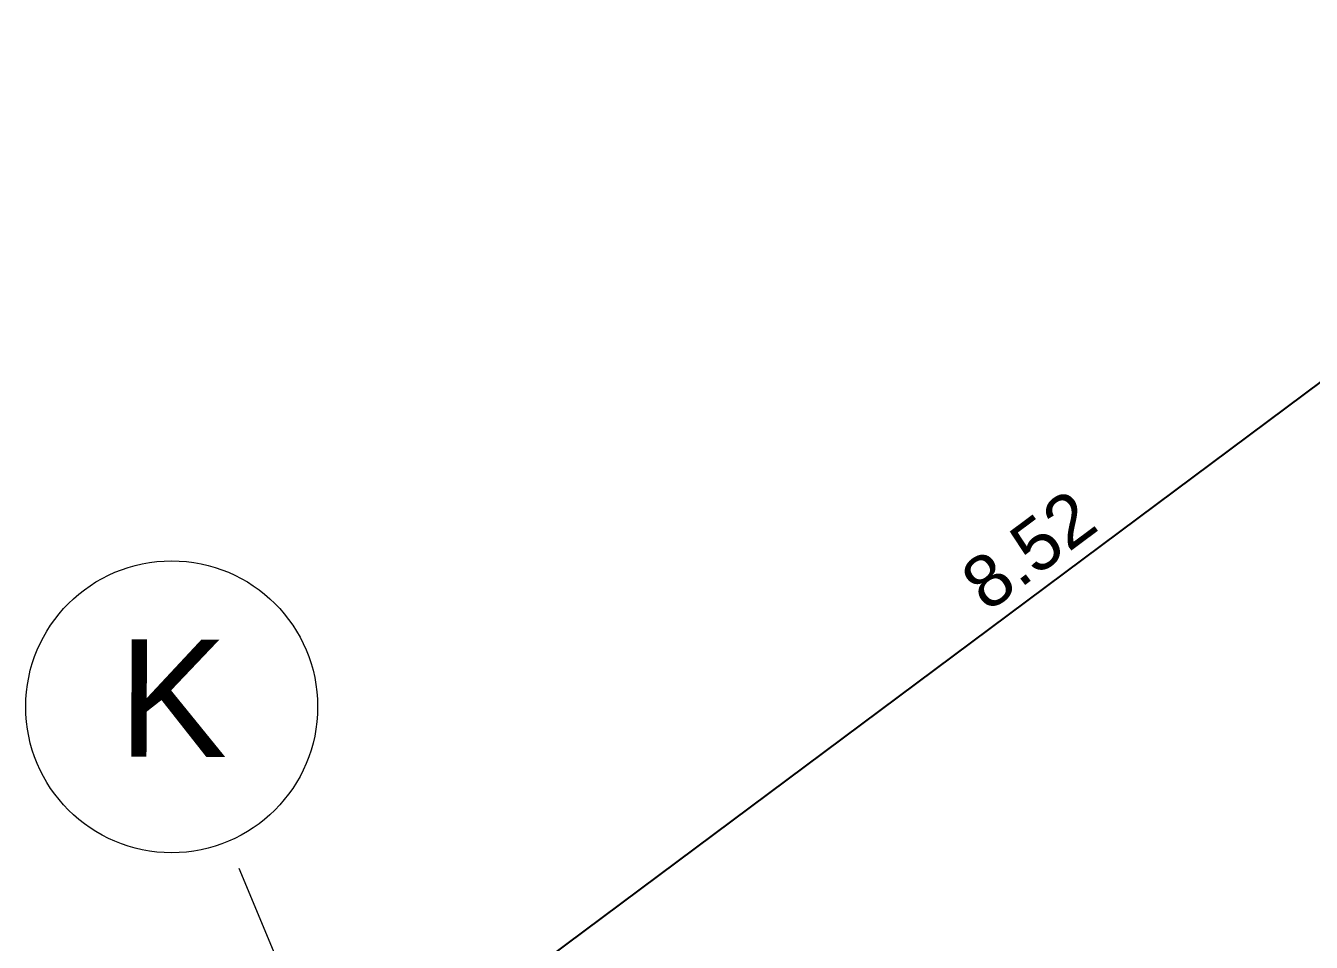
# Model space of a CAD drawing. Header units: metres. Extents: x -466 to 1322, y -1072 to 50.
# Drawn here: x 439.46 to 445.63, y -169.47 to -165.06 of the extents above; entities that cross this region are included whole.
import ezdxf

# ---------------------------------------------------------------- set-up
doc = ezdxf.new("R2010")
doc.units = ezdxf.units.M
doc.linetypes.add('CENTER2', pattern=[28.575, 19.05, -3.175, 3.175, -3.175])
for name, color, linetype, lineweight in [('A - TXT 100 -1', 2, 'Continuous', 0), ('A-COTAS', 41, 'Continuous', 0), ('A-EJES', 61, 'CENTER2', 0)]:
    doc.layers.add(name, color=color, linetype=linetype, lineweight=lineweight)
doc.styles.get("Standard").update_dxf_attribs({"font": 'arial.ttf'})
doc.styles.add('Style-Arial', font='arial.ttf')
doc.dimstyles.new('ISO-25', dxfattribs={"dimscale": 0.1, "dimtxt": 2.5, "dimasz": 2.5, "dimexe": 1.25, "dimexo": 0.625, "dimtad": 1, "dimdsep": 46, "dimtxsty": 'Standard', "dimblk": 'DOT', "dimcen": 2.5, "dimadec": 0, "dimazin": 0, "dimtfac": 1, "dimtmove": 0, "dimatfit": 3, "dimfxl": 1, "dimarcsym": 0})

# ---------------------------------------------------------------- blocks, each defined once
blk = doc.blocks.new('_Dot')
at = {"color": 0, "linetype": 'ByBlock', "lineweight": -2}
blk.add_line((-0.5, 0), (-1, 0), dxfattribs=at)
at = {"color": 0, "linetype": 'ByBlock', "const_width": 0.5}
blk.add_lwpolyline([(-0.25, 0, 1), (0.25, 0, 1)], format="xyb", close=True, dxfattribs=at)
blk = doc.blocks.new('*D81')
at = {"layer": 'A-COTAS', "color": 0, "lineweight": -2, "transparency": 16777216}
for p, q in [((447.7713, -165.1396), (447.734, -165.0895)), ((441.1748, -170.1344), (447.6082, -165.3391)), ((440.937, -170.2337), (440.8996, -170.1836))]:
    blk.add_line(p, q, dxfattribs=at)
at = {"layer": 'Defpoints', "color": 0, "transparency": 16777216}
for p in [(447.8087, -165.1897), (447.8087, -165.1897), (440.9743, -170.2838)]:
    blk.add_point(p, dxfattribs=at)
at = {"layer": 'A-COTAS', "color": 0, "lineweight": -2, "transparency": 16777216, "xscale": 0.25, "yscale": 0.25, "zscale": 0.25}
for p, rotation in [((447.8087, -165.1897), 36.6996102329027), ((440.9743, -170.2838), 216.6996102329027)]:
    blk.add_blockref('_Dot', p, dxfattribs=dict(at, rotation=rotation))
at = {"layer": 'A-COTAS', "color": 0, "transparency": 16777216, "insert": (444.2779, -167.5843), "char_height": 0.25, "attachment_point": 5, "rotation": 36.69961}
blk.add_mtext('8.52', dxfattribs=at)

msp = doc.modelspace()

# ---------------------------------------------------------------- linework, layer by layer
at = {"layer": 'A - TXT 100 -1'}
msp.add_circle((440.1609, -168.3363), 0.7011, dxfattribs=at)
at = {"layer": 'A-EJES', "ltscale": 0.1}
msp.add_line((452.2329, -197.2376), (440.4311, -168.9833), dxfattribs=at)

# ---------------------------------------------------------------- texts
at = {"layer": 'A - TXT 100 -1', "style": 'Style-Arial'}
msp.add_text('K', height=0.5637, rotation=359.72275, dxfattribs=at).set_placement((439.9018, -168.575))

# ---------------------------------------------------------------- dimensions: what is measured, and where the dimension line sits
at = {"layer": 'A-COTAS'}
dim = msp.add_linear_dim(base=(447.8087, -165.1897), p1=(440.9743, -170.2838), p2=(447.8087, -165.1897), angle=36.69961, dimstyle='ISO-25', override={"dimtmove": 1}, dxfattribs=at)
dim.commit()
dim.dimension.update_dxf_attribs({"geometry": '*D81', "text_midpoint": (444.2779, -167.5843)})

doc.saveas('drawing.dxf')
